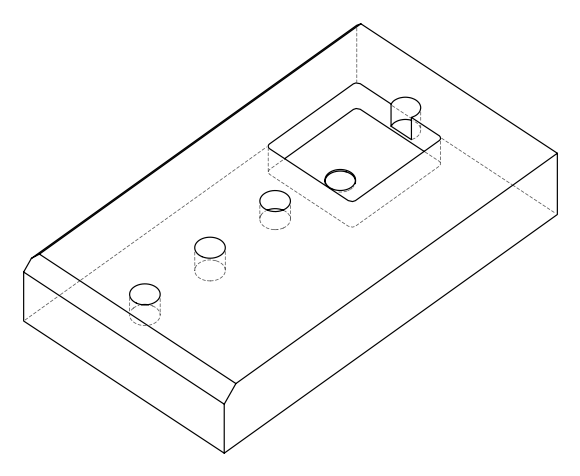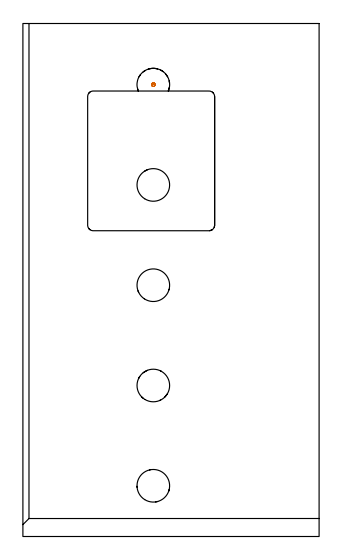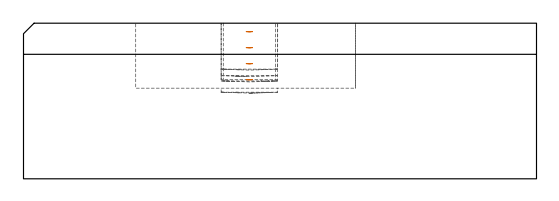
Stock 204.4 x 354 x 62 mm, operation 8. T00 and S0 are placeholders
(PLAN: 8 operations, 3 tool changes, 84.5 min)
(1 INDEXABLE_INSERT_DRILL_BLIND_HOLE_FROM_SOLID | STEP1POCKET | NXT0302_016 | 0.09 min | 8356 mm3)
(2 INDEXABLE_INSERT_DRILL_BLIND_HOLE_FROM_SOLID_1 | STEP1POCKET_1 | NXT0302_016 | 0.1 min | 9190 mm3)
(3 INDEXABLE_INSERT_DRILL_BLIND_HOLE_FROM_SOLID_2 | STEP1POCKET_2 | NXT0302_016 | 0.08 min | 7322 mm3)
(4 INDEXABLE_INSERT_DRILL_BLIND_HOLE_FROM_SOLID_3 | STEP1POCKET_3 | NXT0302_016 | 0.02 min | 10976 mm3)
(5 AREA_MILL | FG_CHAMFER_SURFACE | UGT0205_001 | 5.67 min | 3081 mm3)
(6 AREA_MILL_1 | FG_CHAMFER_SURFACE_1 | UGT0205_001 | 8.36 min | 15662 mm3)
(7 MILL_RECTANGULAR_POCKET | POCKET_RECTANGULAR_STRAIGHT | NXT0201_008 | Follow Part, ap 1.5, ae 75% | 70 min | 208154 mm3)
(8 MILL_BLIND_HOLE_FROM_SOLID_MATERIAL | STEP1POCKET_4 | UGT0201_104 | Spiral | 0.19 min | 6644 mm3)
(TOOL NXT0302_016 | Index. Insert Drill 22.5mm [880-D2250L25-03] | D22.5 PA176 FL68 Z2)
(TOOL UGT0205_001 | Chamfer Mill 20 x 3 x 45 deg. | D20 FL50 Z2)
(TOOL NXT0201_008 | ENDMILL 6mm [2P460-0600-NA 1630] | D6 FL26 Z6)
(TOOL UGT0201_104 | End Mill 20 mm | D20 FL22 Z2)
(OP 8 MILL_BLIND_HOLE_FROM_SOLID_MATERIAL)
G17 G21 G94 G90
T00 M6
G54
G17 G0 G90 X90. Y311.8 S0 M3
G43 Z72. H0
Z58.625
G94 G3 X90.625 Y312.425 R0.625 F250.
X90. Y313.05 R0.625
X88.75 Y311.8 R1.25
X90. Y313.05 R-1.25
X89.375 Y312.425 R0.625
X90. Y311.8 R0.625
G0 Z52.25
G3 X90.625 Y312.425 R0.625
X90. Y313.05 R0.625
X88.75 Y311.8 R1.25
X90. Y313.05 R-1.25
X89.375 Y312.425 R0.625
X90. Y311.8 R0.625
G0 Z45.875
G3 X90.625 Y312.425 R0.625
X90. Y313.05 R0.625
X88.75 Y311.8 R1.25
X90. Y313.05 R-1.25
X89.375 Y312.425 R0.625
X90. Y311.8 R0.625
G0 Z39.5
G3 X90.625 Y312.425 R0.625
X90. Y313.05 R0.625
X88.75 Y311.8 R1.25
X90. Y313.05 R-1.25
X89.375 Y312.425 R0.625
X90. Y311.8 R0.625
G0 Z72.
M5
M2
